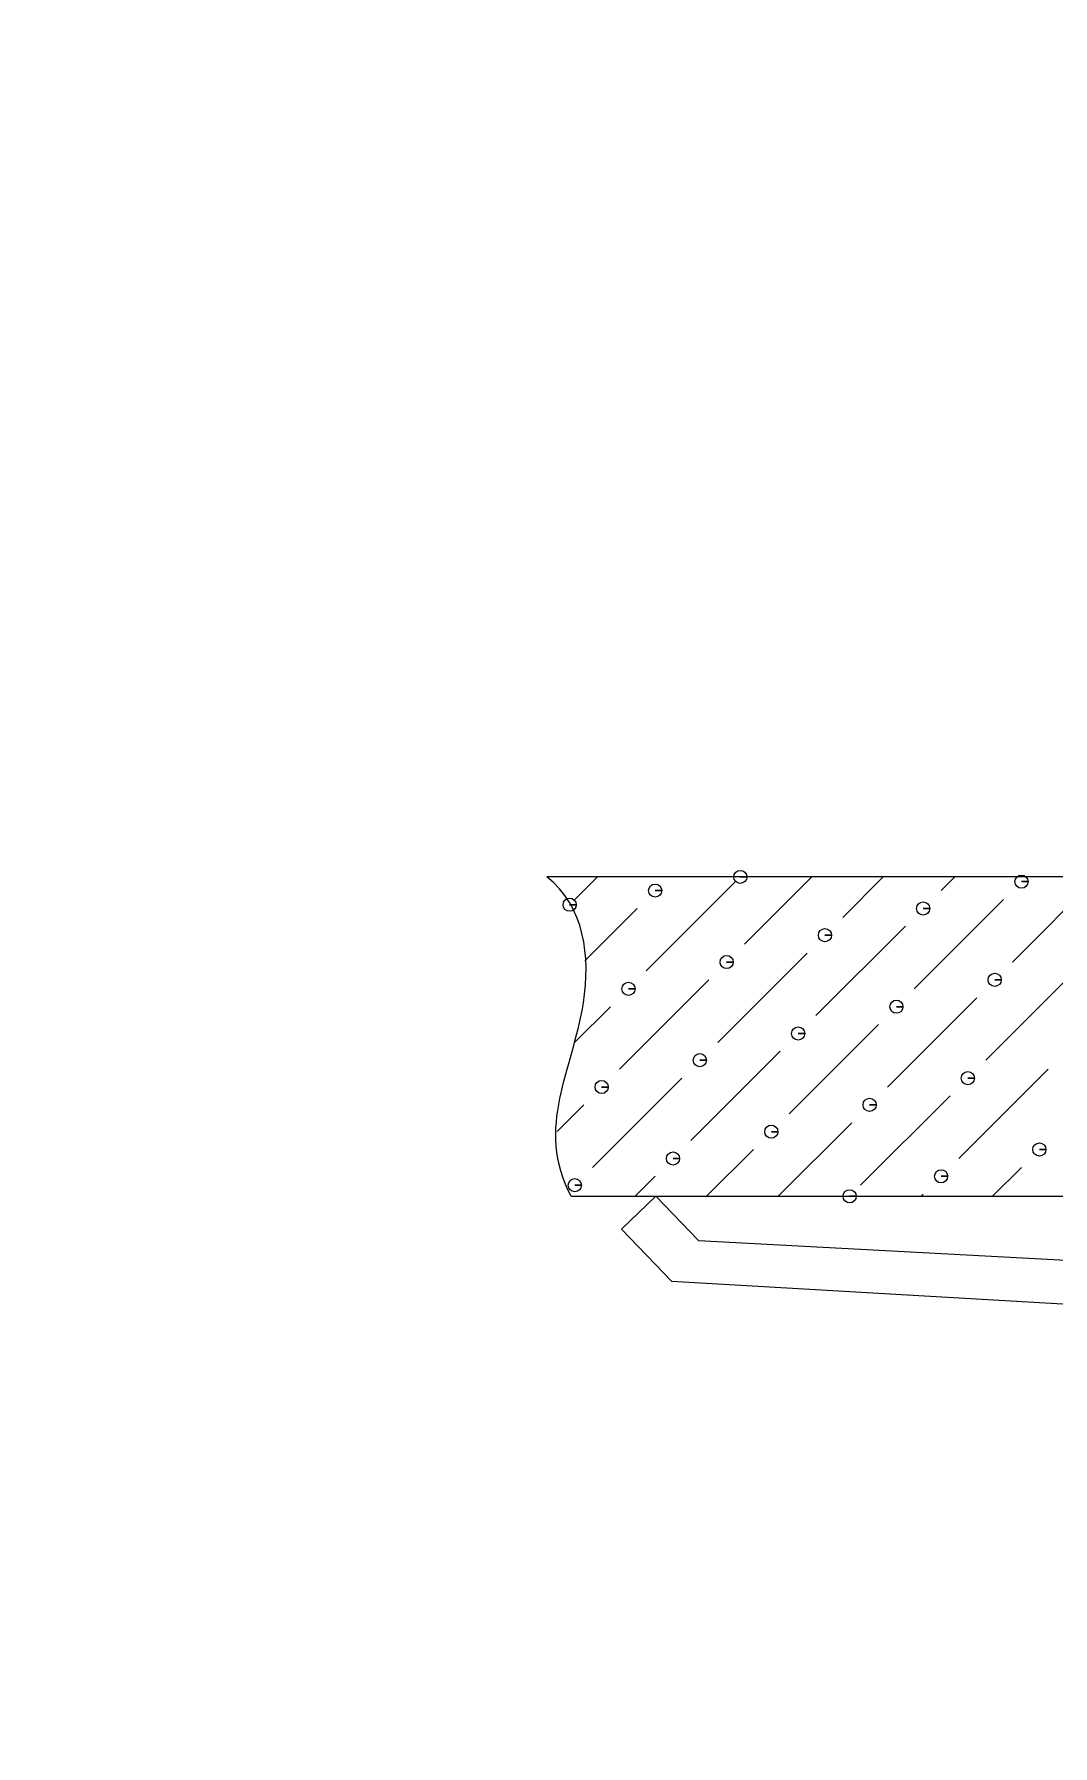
# Model space of a CAD drawing. Header units: millimetres. Extents: x 148 to 1479, y 271 to 1204.
# Drawn here: x 973 to 1004.5, y 826 to 878.9 of the extents above; entities that cross this region are included whole.
import ezdxf

# ---------------------------------------------------------------- set-up
doc = ezdxf.new("R2010")
doc.units = ezdxf.units.MM
doc.linetypes.add('ACAD_ISO02W100', pattern=[15, 12, -3])
for name, color, linetype, lineweight in [('尺寸標注', 1, 'Continuous', 30), ('細實線', 1, 'Continuous', 13), ('虚线', 2, 'ACAD_ISO02W100', 30)]:
    doc.layers.add(name, color=color, linetype=linetype, lineweight=lineweight)
doc.styles.add('DIM', font='txt.shx', dxfattribs={"width": 0.7, "bigfont": 'chineset.shx'})
doc.dimstyles.new('mm+in(开孔纸尺寸)', dxfattribs={"dimscale": 3, "dimtxt": 3.8, "dimasz": 2, "dimexe": 1.25, "dimexo": 0.625, "dimgap": 2, "dimtad": 1, "dimtxsty": 'DIM', "dimcen": 0, "dimclrd": 256, "dimclre": 256, "dimclrt": 3, "dimadec": 0, "dimazin": 0, "dimtfac": 1, "dimtmove": 0, "dimatfit": 1, "dimfxl": 1, "dimlwd": -1, "dimarcsym": 0})

# ---------------------------------------------------------------- blocks, each defined once
blk = doc.blocks.new('*D21')
at = {"layer": 'Defpoints', "color": 0}
for p in [(1063.629, 994.069), (532.329, 750.648), (1063.629, 750.648)]:
    blk.add_point(p, dxfattribs=at)
at = {"layer": '尺寸標注', "lineweight": -2}
for p, q in [((532.329, 752.523), (532.329, 997.819)), ((1063.629, 752.523), (1063.629, 997.819))]:
    blk.add_line(p, q, dxfattribs=at)
at = {"layer": '尺寸標注'}
blk.add_line((538.329, 994.069), (1057.629, 994.069), dxfattribs=at)
for points in [[(538.329, 995.069), (538.329, 993.069), (532.329, 994.069)], [(1057.629, 993.069), (1057.629, 995.069), (1063.629, 994.069)]]:
    blk.add_solid(points, dxfattribs=at)
at = {"layer": '尺寸標注', "color": 3, "insert": (798.75, 1006.719), "char_height": 11.4, "attachment_point": 5, "style": 'DIM'}
blk.add_mtext('531,3mm [20 15/16"]', dxfattribs=at)
blk = doc.blocks.new('*D22')
at = {"layer": 'Defpoints', "color": 0}
for p in [(1069.979, 1029.459), (525.979, 750.648), (1069.979, 750.648)]:
    blk.add_point(p, dxfattribs=at)
at = {"layer": '尺寸標注', "lineweight": -2}
for p, q in [((525.979, 752.523), (525.979, 1033.209)), ((1069.979, 752.523), (1069.979, 1033.209))]:
    blk.add_line(p, q, dxfattribs=at)
at = {"layer": '尺寸標注'}
blk.add_line((531.979, 1029.459), (1063.979, 1029.459), dxfattribs=at)
for points in [[(531.979, 1030.459), (531.979, 1028.459), (525.979, 1029.459)], [(1063.979, 1028.459), (1063.979, 1030.459), (1069.979, 1029.459)]]:
    blk.add_solid(points, dxfattribs=at)
at = {"layer": '尺寸標注', "color": 3, "insert": (799.318, 1041.159), "char_height": 11.4, "attachment_point": 5, "style": 'DIM'}
blk.add_mtext('544mm [21 7/16"]', dxfattribs=at)
blk = doc.blocks.new('*D23')
at = {"layer": 'Defpoints', "color": 0}
for p in [(1076.329, 1064.237), (519.629, 750.648), (1076.329, 750.648)]:
    blk.add_point(p, dxfattribs=at)
at = {"layer": '尺寸標注', "lineweight": -2}
for p, q in [((519.629, 752.523), (519.629, 1067.987)), ((1076.329, 752.523), (1076.329, 1067.987))]:
    blk.add_line(p, q, dxfattribs=at)
at = {"layer": '尺寸標注'}
blk.add_line((525.629, 1064.237), (1070.329, 1064.237), dxfattribs=at)
for points in [[(525.629, 1065.237), (525.629, 1063.237), (519.629, 1064.237)], [(1070.329, 1063.237), (1070.329, 1065.237), (1076.329, 1064.237)]]:
    blk.add_solid(points, dxfattribs=at)
at = {"layer": '尺寸標注', "color": 3, "insert": (798.923, 1076.887), "char_height": 11.4, "attachment_point": 5, "style": 'DIM'}
blk.add_mtext('556,7mm [21 15/16"]', dxfattribs=at)
blk = doc.blocks.new('*D24')
at = {"layer": 'Defpoints', "color": 0}
for p in [(797.979, 944.798), (797.979, 556.498), (1128.993, 556.498)]:
    blk.add_point(p, dxfattribs=at)
at = {"layer": '尺寸標注', "lineweight": -2}
for p, q in [((799.854, 944.798), (1132.743, 944.798)), ((799.854, 556.498), (1132.743, 556.498))]:
    blk.add_line(p, q, dxfattribs=at)
at = {"layer": '尺寸標注'}
blk.add_line((1128.993, 938.798), (1128.993, 562.498), dxfattribs=at)
for points in [[(1129.993, 938.798), (1127.993, 938.798), (1128.993, 944.798)], [(1127.993, 562.498), (1129.993, 562.498), (1128.993, 556.498)]]:
    blk.add_solid(points, dxfattribs=at)
at = {"layer": '尺寸標注', "color": 3, "insert": (1116.343, 750.648), "char_height": 11.4, "attachment_point": 5, "rotation": 90, "style": 'DIM'}
blk.add_mtext('388,3mm [15 5/16"]', dxfattribs=at)
blk = doc.blocks.new('*D25')
at = {"layer": 'Defpoints', "color": 0}
for p in [(797.979, 951.148), (797.979, 550.148), (1161.046, 550.148)]:
    blk.add_point(p, dxfattribs=at)
at = {"layer": '尺寸標注', "lineweight": -2}
for p, q in [((799.854, 951.148), (1164.796, 951.148)), ((799.854, 550.148), (1164.796, 550.148))]:
    blk.add_line(p, q, dxfattribs=at)
at = {"layer": '尺寸標注'}
blk.add_line((1161.046, 945.148), (1161.046, 556.148), dxfattribs=at)
for points in [[(1162.046, 945.148), (1160.046, 945.148), (1161.046, 951.148)], [(1160.046, 556.148), (1162.046, 556.148), (1161.046, 550.148)]]:
    blk.add_solid(points, dxfattribs=at)
at = {"layer": '尺寸標注', "color": 3, "insert": (1149.346, 746.81), "char_height": 11.4, "attachment_point": 5, "rotation": 90, "style": 'DIM'}
blk.add_mtext('401mm [15 13/16"]', dxfattribs=at)
blk = doc.blocks.new('*D26')
at = {"layer": 'Defpoints', "color": 0}
for p in [(797.979, 957.498), (797.979, 543.798), (1195.3, 543.798)]:
    blk.add_point(p, dxfattribs=at)
at = {"layer": '尺寸標注', "lineweight": -2}
for p, q in [((799.854, 957.498), (1199.05, 957.498)), ((799.854, 543.798), (1199.05, 543.798))]:
    blk.add_line(p, q, dxfattribs=at)
at = {"layer": '尺寸標注'}
blk.add_line((1195.3, 951.498), (1195.3, 549.798), dxfattribs=at)
for points in [[(1196.3, 951.498), (1194.3, 951.498), (1195.3, 957.498)], [(1194.3, 549.798), (1196.3, 549.798), (1195.3, 543.798)]]:
    blk.add_solid(points, dxfattribs=at)
at = {"layer": '尺寸標注', "color": 3, "insert": (1182.65, 751.088), "char_height": 11.4, "attachment_point": 5, "rotation": 90, "style": 'DIM'}
blk.add_mtext('413,7mm [16 5/16"]', dxfattribs=at)

msp = doc.modelspace()

# ---------------------------------------------------------------- linework, layer by layer
msp.add_lwpolyline([(1074.334, 647.212, 0.019289), (1074.334, 854.084, 0.390679), (975.063, 953.74, 0.021224), (620.896, 953.74, 0.390679), (521.625, 854.084, 0.019289), (521.625, 647.212, 0.390679), (620.896, 547.556, 0.021224), (975.063, 547.556, 0.390679)], format="xyb", close=True)
at = {"layer": '細實線'}
for points, knots in [([(989.601, 843.018), (988.487, 845.162), (989.664, 846.927), (989.984, 849.001), (989.984, 849.001), (990.204, 850.423), (990.02, 851.992), (988.859, 852.887)], [0, 0, 0, 0, 0.333333, 0.333333, 0.333333, 0.333333, 1, 1, 1, 1]), ([(994.831, 852.889), (994.831, 852.889), (995.034, 852.889), (995.034, 852.889), (995.034, 852.889), (995.034, 853), (994.943, 853.092), (994.831, 853.092), (994.831, 853.092), (994.719, 853.092), (994.628, 853), (994.628, 852.889), (994.628, 852.889), (994.628, 852.777), (994.719, 852.685), (994.831, 852.685), (994.831, 852.685), (994.943, 852.685), (995.034, 852.777), (995.034, 852.889), (995.034, 852.889), (995.034, 852.889), (994.831, 852.889), (994.831, 852.889)], [0, 0, 0, 0, 0.142857, 0.142857, 0.142857, 0.142857, 0.285714, 0.285714, 0.285714, 0.285714, 0.428571, 0.428571, 0.428571, 0.428571, 0.571429, 0.571429, 0.571429, 0.571429, 0.714286, 0.714286, 0.714286, 0.714286, 1, 1, 1, 1]), ([(1003.516, 852.742), (1003.516, 852.742), (1003.719, 852.742), (1003.719, 852.742), (1003.719, 852.742), (1003.719, 852.854), (1003.627, 852.945), (1003.516, 852.945), (1003.516, 852.945), (1003.403, 852.945), (1003.312, 852.854), (1003.312, 852.742), (1003.312, 852.742), (1003.312, 852.63), (1003.403, 852.539), (1003.516, 852.539), (1003.516, 852.539), (1003.627, 852.539), (1003.719, 852.63), (1003.719, 852.742), (1003.719, 852.742), (1003.719, 852.742), (1003.516, 852.742), (1003.516, 852.742)], [0, 0, 0, 0, 0.142857, 0.142857, 0.142857, 0.142857, 0.285714, 0.285714, 0.285714, 0.285714, 0.428571, 0.428571, 0.428571, 0.428571, 0.571429, 0.571429, 0.571429, 0.571429, 0.714286, 0.714286, 0.714286, 0.714286, 1, 1, 1, 1]), ([(989.559, 852.03), (989.559, 852.03), (989.762, 852.03), (989.762, 852.03), (989.762, 852.03), (989.762, 852.142), (989.67, 852.234), (989.559, 852.234), (989.559, 852.234), (989.446, 852.234), (989.355, 852.142), (989.355, 852.03), (989.355, 852.03), (989.355, 851.918), (989.446, 851.827), (989.559, 851.827), (989.559, 851.827), (989.67, 851.827), (989.762, 851.918), (989.762, 852.03), (989.762, 852.03), (989.762, 852.03), (989.559, 852.03), (989.559, 852.03)], [0, 0, 0, 0, 0.142857, 0.142857, 0.142857, 0.142857, 0.285714, 0.285714, 0.285714, 0.285714, 0.428571, 0.428571, 0.428571, 0.428571, 0.571429, 0.571429, 0.571429, 0.571429, 0.714286, 0.714286, 0.714286, 0.714286, 1, 1, 1, 1]), ([(992.201, 852.466), (992.201, 852.466), (992.405, 852.466), (992.405, 852.466), (992.405, 852.466), (992.405, 852.578), (992.313, 852.669), (992.201, 852.669), (992.201, 852.669), (992.089, 852.669), (991.998, 852.578), (991.998, 852.466), (991.998, 852.466), (991.998, 852.354), (992.089, 852.263), (992.201, 852.263), (992.201, 852.263), (992.313, 852.263), (992.405, 852.354), (992.405, 852.466), (992.405, 852.466), (992.405, 852.466), (992.201, 852.466), (992.201, 852.466)], [0, 0, 0, 0, 0.142857, 0.142857, 0.142857, 0.142857, 0.285714, 0.285714, 0.285714, 0.285714, 0.428571, 0.428571, 0.428571, 0.428571, 0.571429, 0.571429, 0.571429, 0.571429, 0.714286, 0.714286, 0.714286, 0.714286, 1, 1, 1, 1]), ([(1000.479, 851.913), (1000.479, 851.913), (1000.682, 851.913), (1000.682, 851.913), (1000.682, 851.913), (1000.682, 852.025), (1000.591, 852.117), (1000.479, 852.117), (1000.479, 852.117), (1000.367, 852.117), (1000.276, 852.025), (1000.276, 851.913), (1000.276, 851.913), (1000.276, 851.801), (1000.367, 851.71), (1000.479, 851.71), (1000.479, 851.71), (1000.591, 851.71), (1000.682, 851.801), (1000.682, 851.913), (1000.682, 851.913), (1000.682, 851.913), (1000.479, 851.913), (1000.479, 851.913)], [0, 0, 0, 0, 0.142857, 0.142857, 0.142857, 0.142857, 0.285714, 0.285714, 0.285714, 0.285714, 0.428571, 0.428571, 0.428571, 0.428571, 0.571429, 0.571429, 0.571429, 0.571429, 0.714286, 0.714286, 0.714286, 0.714286, 1, 1, 1, 1]), ([(997.445, 851.087), (997.445, 851.087), (997.648, 851.087), (997.648, 851.087), (997.648, 851.087), (997.648, 851.198), (997.557, 851.29), (997.445, 851.29), (997.445, 851.29), (997.333, 851.29), (997.242, 851.198), (997.242, 851.087), (997.242, 851.087), (997.242, 850.974), (997.333, 850.883), (997.445, 850.883), (997.445, 850.883), (997.557, 850.883), (997.648, 850.974), (997.648, 851.087), (997.648, 851.087), (997.648, 851.087), (997.445, 851.087), (997.445, 851.087)], [0, 0, 0, 0, 0.142857, 0.142857, 0.142857, 0.142857, 0.285714, 0.285714, 0.285714, 0.285714, 0.428571, 0.428571, 0.428571, 0.428571, 0.571429, 0.571429, 0.571429, 0.571429, 0.714286, 0.714286, 0.714286, 0.714286, 1, 1, 1, 1]), ([(994.409, 850.257), (994.409, 850.257), (994.612, 850.257), (994.612, 850.257), (994.612, 850.257), (994.612, 850.369), (994.521, 850.461), (994.409, 850.461), (994.409, 850.461), (994.297, 850.461), (994.206, 850.369), (994.206, 850.257), (994.206, 850.257), (994.206, 850.145), (994.297, 850.054), (994.409, 850.054), (994.409, 850.054), (994.521, 850.054), (994.612, 850.145), (994.612, 850.257), (994.612, 850.257), (994.612, 850.257), (994.409, 850.257), (994.409, 850.257)], [0, 0, 0, 0, 0.142857, 0.142857, 0.142857, 0.142857, 0.285714, 0.285714, 0.285714, 0.285714, 0.428571, 0.428571, 0.428571, 0.428571, 0.571429, 0.571429, 0.571429, 0.571429, 0.714286, 0.714286, 0.714286, 0.714286, 1, 1, 1, 1]), ([(991.374, 849.43), (991.374, 849.43), (991.578, 849.43), (991.578, 849.43), (991.578, 849.43), (991.578, 849.542), (991.486, 849.633), (991.374, 849.633), (991.374, 849.633), (991.262, 849.633), (991.171, 849.542), (991.171, 849.43), (991.171, 849.43), (991.171, 849.318), (991.262, 849.227), (991.374, 849.227), (991.374, 849.227), (991.486, 849.227), (991.578, 849.318), (991.578, 849.43), (991.578, 849.43), (991.578, 849.43), (991.374, 849.43), (991.374, 849.43)], [0, 0, 0, 0, 0.142857, 0.142857, 0.142857, 0.142857, 0.285714, 0.285714, 0.285714, 0.285714, 0.428571, 0.428571, 0.428571, 0.428571, 0.571429, 0.571429, 0.571429, 0.571429, 0.714286, 0.714286, 0.714286, 0.714286, 1, 1, 1, 1]), ([(1002.688, 849.706), (1002.688, 849.706), (1002.891, 849.706), (1002.891, 849.706), (1002.891, 849.706), (1002.891, 849.818), (1002.8, 849.91), (1002.688, 849.91), (1002.688, 849.91), (1002.576, 849.91), (1002.485, 849.818), (1002.485, 849.706), (1002.485, 849.706), (1002.485, 849.595), (1002.576, 849.503), (1002.688, 849.503), (1002.688, 849.503), (1002.8, 849.503), (1002.891, 849.595), (1002.891, 849.706), (1002.891, 849.706), (1002.891, 849.706), (1002.688, 849.706), (1002.688, 849.706)], [0, 0, 0, 0, 0.142857, 0.142857, 0.142857, 0.142857, 0.285714, 0.285714, 0.285714, 0.285714, 0.428571, 0.428571, 0.428571, 0.428571, 0.571429, 0.571429, 0.571429, 0.571429, 0.714286, 0.714286, 0.714286, 0.714286, 1, 1, 1, 1]), ([(999.652, 848.877), (999.652, 848.877), (999.855, 848.877), (999.855, 848.877), (999.855, 848.877), (999.855, 848.989), (999.764, 849.08), (999.652, 849.08), (999.652, 849.08), (999.54, 849.08), (999.449, 848.989), (999.449, 848.877), (999.449, 848.877), (999.449, 848.765), (999.54, 848.674), (999.652, 848.674), (999.652, 848.674), (999.764, 848.674), (999.855, 848.765), (999.855, 848.877), (999.855, 848.877), (999.855, 848.877), (999.652, 848.877), (999.652, 848.877)], [0, 0, 0, 0, 0.142857, 0.142857, 0.142857, 0.142857, 0.285714, 0.285714, 0.285714, 0.285714, 0.428571, 0.428571, 0.428571, 0.428571, 0.571429, 0.571429, 0.571429, 0.571429, 0.714286, 0.714286, 0.714286, 0.714286, 1, 1, 1, 1]), ([(996.617, 848.05), (996.617, 848.05), (996.821, 848.05), (996.821, 848.05), (996.821, 848.05), (996.821, 848.162), (996.73, 848.253), (996.617, 848.253), (996.617, 848.253), (996.506, 848.253), (996.414, 848.162), (996.414, 848.05), (996.414, 848.05), (996.414, 847.938), (996.506, 847.847), (996.617, 847.847), (996.617, 847.847), (996.73, 847.847), (996.821, 847.938), (996.821, 848.05), (996.821, 848.05), (996.821, 848.05), (996.617, 848.05), (996.617, 848.05)], [0, 0, 0, 0, 0.142857, 0.142857, 0.142857, 0.142857, 0.285714, 0.285714, 0.285714, 0.285714, 0.428571, 0.428571, 0.428571, 0.428571, 0.571429, 0.571429, 0.571429, 0.571429, 0.714286, 0.714286, 0.714286, 0.714286, 1, 1, 1, 1]), ([(993.581, 847.223), (993.581, 847.223), (993.784, 847.223), (993.784, 847.223), (993.784, 847.223), (993.784, 847.335), (993.693, 847.426), (993.581, 847.426), (993.581, 847.426), (993.469, 847.426), (993.378, 847.335), (993.378, 847.223), (993.378, 847.223), (993.378, 847.111), (993.469, 847.019), (993.581, 847.019), (993.581, 847.019), (993.693, 847.019), (993.784, 847.111), (993.784, 847.223), (993.784, 847.223), (993.784, 847.223), (993.581, 847.223), (993.581, 847.223)], [0, 0, 0, 0, 0.142857, 0.142857, 0.142857, 0.142857, 0.285714, 0.285714, 0.285714, 0.285714, 0.428571, 0.428571, 0.428571, 0.428571, 0.571429, 0.571429, 0.571429, 0.571429, 0.714286, 0.714286, 0.714286, 0.714286, 1, 1, 1, 1]), ([(990.547, 846.395), (990.547, 846.395), (990.75, 846.395), (990.75, 846.395), (990.75, 846.395), (990.75, 846.507), (990.659, 846.598), (990.547, 846.598), (990.547, 846.598), (990.435, 846.598), (990.344, 846.507), (990.344, 846.395), (990.344, 846.395), (990.344, 846.283), (990.435, 846.192), (990.547, 846.192), (990.547, 846.192), (990.659, 846.192), (990.75, 846.283), (990.75, 846.395), (990.75, 846.395), (990.75, 846.395), (990.547, 846.395), (990.547, 846.395)], [0, 0, 0, 0, 0.142857, 0.142857, 0.142857, 0.142857, 0.285714, 0.285714, 0.285714, 0.285714, 0.428571, 0.428571, 0.428571, 0.428571, 0.571429, 0.571429, 0.571429, 0.571429, 0.714286, 0.714286, 0.714286, 0.714286, 1, 1, 1, 1]), ([(1001.859, 846.67), (1001.859, 846.67), (1002.062, 846.67), (1002.062, 846.67), (1002.062, 846.67), (1002.062, 846.782), (1001.971, 846.874), (1001.859, 846.874), (1001.859, 846.874), (1001.747, 846.874), (1001.656, 846.782), (1001.656, 846.67), (1001.656, 846.67), (1001.656, 846.558), (1001.747, 846.467), (1001.859, 846.467), (1001.859, 846.467), (1001.971, 846.467), (1002.062, 846.558), (1002.062, 846.67), (1002.062, 846.67), (1002.062, 846.67), (1001.859, 846.67), (1001.859, 846.67)], [0, 0, 0, 0, 0.142857, 0.142857, 0.142857, 0.142857, 0.285714, 0.285714, 0.285714, 0.285714, 0.428571, 0.428571, 0.428571, 0.428571, 0.571429, 0.571429, 0.571429, 0.571429, 0.714286, 0.714286, 0.714286, 0.714286, 1, 1, 1, 1]), ([(998.825, 845.843), (998.825, 845.843), (999.028, 845.843), (999.028, 845.843), (999.028, 845.843), (999.028, 845.955), (998.937, 846.046), (998.825, 846.046), (998.825, 846.046), (998.713, 846.046), (998.622, 845.955), (998.622, 845.843), (998.622, 845.843), (998.622, 845.731), (998.713, 845.64), (998.825, 845.64), (998.825, 845.64), (998.937, 845.64), (999.028, 845.731), (999.028, 845.843), (999.028, 845.843), (999.028, 845.843), (998.825, 845.843), (998.825, 845.843)], [0, 0, 0, 0, 0.142857, 0.142857, 0.142857, 0.142857, 0.285714, 0.285714, 0.285714, 0.285714, 0.428571, 0.428571, 0.428571, 0.428571, 0.571429, 0.571429, 0.571429, 0.571429, 0.714286, 0.714286, 0.714286, 0.714286, 1, 1, 1, 1]), ([(995.789, 845.015), (995.789, 845.015), (995.992, 845.015), (995.992, 845.015), (995.992, 845.015), (995.992, 845.127), (995.9, 845.218), (995.789, 845.218), (995.789, 845.218), (995.676, 845.218), (995.585, 845.127), (995.585, 845.015), (995.585, 845.015), (995.585, 844.903), (995.676, 844.812), (995.789, 844.812), (995.789, 844.812), (995.9, 844.812), (995.992, 844.903), (995.992, 845.015), (995.992, 845.015), (995.992, 845.015), (995.789, 845.015), (995.789, 845.015)], [0, 0, 0, 0, 0.142857, 0.142857, 0.142857, 0.142857, 0.285714, 0.285714, 0.285714, 0.285714, 0.428571, 0.428571, 0.428571, 0.428571, 0.571429, 0.571429, 0.571429, 0.571429, 0.714286, 0.714286, 0.714286, 0.714286, 1, 1, 1, 1]), ([(992.753, 844.186), (992.753, 844.186), (992.955, 844.186), (992.955, 844.186), (992.955, 844.186), (992.955, 844.298), (992.864, 844.39), (992.753, 844.39), (992.753, 844.39), (992.64, 844.39), (992.549, 844.298), (992.549, 844.186), (992.549, 844.186), (992.549, 844.074), (992.64, 843.983), (992.753, 843.983), (992.753, 843.983), (992.864, 843.983), (992.955, 844.074), (992.955, 844.186), (992.955, 844.186), (992.955, 844.186), (992.753, 844.186), (992.753, 844.186)], [0, 0, 0, 0, 0.142857, 0.142857, 0.142857, 0.142857, 0.285714, 0.285714, 0.285714, 0.285714, 0.428571, 0.428571, 0.428571, 0.428571, 0.571429, 0.571429, 0.571429, 0.571429, 0.714286, 0.714286, 0.714286, 0.714286, 1, 1, 1, 1]), ([(1004.068, 844.463), (1004.068, 844.463), (1004.271, 844.463), (1004.271, 844.463), (1004.271, 844.463), (1004.271, 844.575), (1004.18, 844.666), (1004.068, 844.666), (1004.068, 844.666), (1003.956, 844.666), (1003.865, 844.575), (1003.865, 844.463), (1003.865, 844.463), (1003.865, 844.351), (1003.956, 844.26), (1004.068, 844.26), (1004.068, 844.26), (1004.18, 844.26), (1004.271, 844.351), (1004.271, 844.463), (1004.271, 844.463), (1004.271, 844.463), (1004.068, 844.463), (1004.068, 844.463)], [0, 0, 0, 0, 0.142857, 0.142857, 0.142857, 0.142857, 0.285714, 0.285714, 0.285714, 0.285714, 0.428571, 0.428571, 0.428571, 0.428571, 0.571429, 0.571429, 0.571429, 0.571429, 0.714286, 0.714286, 0.714286, 0.714286, 1, 1, 1, 1]), ([(1001.032, 843.635), (1001.032, 843.635), (1001.235, 843.635), (1001.235, 843.635), (1001.235, 843.635), (1001.235, 843.747), (1001.144, 843.839), (1001.032, 843.839), (1001.032, 843.839), (1000.92, 843.839), (1000.829, 843.747), (1000.829, 843.635), (1000.829, 843.635), (1000.829, 843.524), (1000.92, 843.432), (1001.032, 843.432), (1001.032, 843.432), (1001.144, 843.432), (1001.235, 843.524), (1001.235, 843.635), (1001.235, 843.635), (1001.235, 843.635), (1001.032, 843.635), (1001.032, 843.635)], [0, 0, 0, 0, 0.142857, 0.142857, 0.142857, 0.142857, 0.285714, 0.285714, 0.285714, 0.285714, 0.428571, 0.428571, 0.428571, 0.428571, 0.571429, 0.571429, 0.571429, 0.571429, 0.714286, 0.714286, 0.714286, 0.714286, 1, 1, 1, 1]), ([(989.718, 843.359), (989.718, 843.359), (989.921, 843.359), (989.921, 843.359), (989.921, 843.359), (989.921, 843.471), (989.83, 843.563), (989.718, 843.563), (989.718, 843.563), (989.606, 843.563), (989.515, 843.471), (989.515, 843.359), (989.515, 843.359), (989.515, 843.247), (989.606, 843.156), (989.718, 843.156), (989.718, 843.156), (989.83, 843.156), (989.921, 843.247), (989.921, 843.359), (989.921, 843.359), (989.921, 843.359), (989.718, 843.359), (989.718, 843.359)], [0, 0, 0, 0, 0.142857, 0.142857, 0.142857, 0.142857, 0.285714, 0.285714, 0.285714, 0.285714, 0.428571, 0.428571, 0.428571, 0.428571, 0.571429, 0.571429, 0.571429, 0.571429, 0.714286, 0.714286, 0.714286, 0.714286, 1, 1, 1, 1]), ([(998.207, 843.018), (998.207, 843.018), (998.41, 843.018), (998.41, 843.018), (998.41, 843.018), (998.41, 843.13), (998.319, 843.221), (998.207, 843.221), (998.207, 843.221), (998.095, 843.221), (998.004, 843.13), (998.004, 843.018), (998.004, 843.018), (998.004, 842.906), (998.095, 842.815), (998.207, 842.815), (998.207, 842.815), (998.319, 842.815), (998.41, 842.906), (998.41, 843.018), (998.41, 843.018), (998.41, 843.018), (998.207, 843.018), (998.207, 843.018)], [0, 0, 0, 0, 0.142857, 0.142857, 0.142857, 0.142857, 0.285714, 0.285714, 0.285714, 0.285714, 0.428571, 0.428571, 0.428571, 0.428571, 0.571429, 0.571429, 0.571429, 0.571429, 0.714286, 0.714286, 0.714286, 0.714286, 1, 1, 1, 1])]:
    msp.add_open_spline(points, degree=3, knots=knots, dxfattribs=at)
for points in [[(1028.253, 852.889), (1028.253, 852.889), (988.861, 852.889), (988.861, 852.889)], [(989.718, 852.19), (989.718, 852.19), (990.416, 852.889), (990.416, 852.889)], [(991.925, 849.982), (991.925, 849.982), (994.685, 852.742), (994.685, 852.742)], [(994.961, 850.81), (994.961, 850.81), (997.04, 852.889), (997.04, 852.889)], [(997.997, 851.637), (997.997, 851.637), (999.247, 852.889), (999.247, 852.889)], [(1001.032, 852.466), (1001.032, 852.466), (1001.454, 852.889), (1001.454, 852.889)], [(1003.239, 850.257), (1003.239, 850.257), (1005.868, 852.889), (1005.868, 852.889)], [(1000.202, 849.43), (1000.202, 849.43), (1002.963, 852.19), (1002.963, 852.19)], [(990.024, 850.29), (990.024, 850.29), (991.649, 851.913), (991.649, 851.913)], [(997.168, 848.602), (997.168, 848.602), (999.928, 851.362), (999.928, 851.362)], [(994.132, 847.774), (994.132, 847.774), (996.892, 850.534), (996.892, 850.534)], [(991.097, 846.946), (991.097, 846.946), (993.855, 849.706), (993.855, 849.706)], [(1002.411, 847.223), (1002.411, 847.223), (1005.171, 849.982), (1005.171, 849.982)], [(999.375, 846.395), (999.375, 846.395), (1002.135, 849.153), (1002.135, 849.153)], [(989.714, 847.772), (989.714, 847.772), (990.821, 848.877), (990.821, 848.877)], [(996.34, 845.566), (996.34, 845.566), (999.101, 848.326), (999.101, 848.326)], [(993.305, 844.739), (993.305, 844.739), (996.065, 847.499), (996.065, 847.499)], [(1001.582, 844.186), (1001.582, 844.186), (1004.344, 846.946), (1004.344, 846.946)], [(990.27, 843.912), (990.27, 843.912), (993.028, 846.67), (993.028, 846.67)], [(989.174, 845.024), (989.174, 845.024), (989.993, 845.843), (989.993, 845.843)], [(998.548, 843.359), (998.548, 843.359), (1001.308, 846.119), (1001.308, 846.119)], [(996, 843.018), (996, 843.018), (998.271, 845.292), (998.271, 845.292)], [(993.791, 843.018), (993.791, 843.018), (995.237, 844.463), (995.237, 844.463)], [(1002.621, 843.018), (1002.621, 843.018), (1003.515, 843.912), (1003.515, 843.912)], [(991.584, 843.018), (991.584, 843.018), (992.201, 843.635), (992.201, 843.635)], [(989.604, 843.018), (989.604, 843.018), (1029.901, 843.018), (1029.901, 843.018)], [(992.222, 843.018), (992.222, 843.018), (991.164, 841.999), (991.164, 841.999)], [(993.535, 841.654), (993.535, 841.654), (992.222, 843.018), (992.222, 843.018)], [(1000.414, 843.018), (1000.414, 843.018), (1000.479, 843.083), (1000.479, 843.083)], [(991.164, 841.999), (991.164, 841.999), (992.716, 840.386), (992.716, 840.386)], [(993.535, 841.654), (993.535, 841.654), (1024.534, 839.993), (1024.534, 839.993)], [(1025.194, 838.496), (1025.194, 838.496), (992.714, 840.386), (992.714, 840.386)]]:
    msp.add_open_spline(points, degree=3, dxfattribs=at)
at = {"layer": '虚线'}
msp.add_lwpolyline([(1067.989, 647.457, 0.019289), (1067.989, 853.839, 0.390679), (974.794, 947.395, 0.021224), (621.165, 947.395, 0.390679), (527.97, 853.839, 0.019289), (527.97, 647.457, 0.390679), (621.165, 553.901, 0.021224), (974.794, 553.901, 0.390679)], format="xyb", close=True, dxfattribs=at)
at = {"layer": '虚线', "color": 3, "linetype": 'ByBlock'}
msp.add_lwpolyline([(1061.644, 647.702, 0.019289), (1061.644, 853.594, 0.390679), (974.525, 941.051, 0.021224), (621.434, 941.051, 0.390679), (534.315, 853.594, 0.019289), (534.315, 647.702, 0.390679), (621.434, 560.245, 0.021224), (974.525, 560.245, 0.390679)], format="xyb", close=True, dxfattribs=at)

# ---------------------------------------------------------------- dimensions: what is measured, and where the dimension line sits
at = {"layer": '尺寸標注'}
for base, p1, p2, picture, middle in [((1076.329, 1064.237), (519.629, 750.648), (1076.329, 750.648), '*D23', (798.923, 1064.237)), ((1069.979, 1029.459), (525.979, 750.648), (1069.979, 750.648), '*D22', (799.318, 1029.459)), ((1063.629, 994.069), (532.329, 750.648), (1063.629, 750.648), '*D21', (798.75, 994.069))]:
    dim = msp.add_linear_dim(base=base, p1=p1, p2=p2, dimstyle='mm+in(开孔纸尺寸)', override={"dimpost": 'mm', "dimtofl": 0}, dxfattribs=at)
    dim.commit()
    dim.dimension.update_dxf_attribs({"geometry": picture, "text_midpoint": middle, "dimtype": 160})
for base, p1, p2, picture, middle in [((1195.3, 543.798), (797.979, 957.498), (797.979, 543.798), '*D26', (1195.3, 751.088)), ((1161.046, 550.148), (797.979, 951.148), (797.979, 550.148), '*D25', (1161.046, 746.81)), ((1128.993, 556.498), (797.979, 944.798), (797.979, 556.498), '*D24', (1128.993, 750.648))]:
    dim = msp.add_linear_dim(base=base, p1=p1, p2=p2, angle=90, dimstyle='mm+in(开孔纸尺寸)', override={"dimpost": 'mm', "dimtofl": 0}, dxfattribs=at)
    dim.commit()
    dim.dimension.update_dxf_attribs({"geometry": picture, "text_midpoint": middle, "dimtype": 160})

doc.saveas('drawing.dxf')
